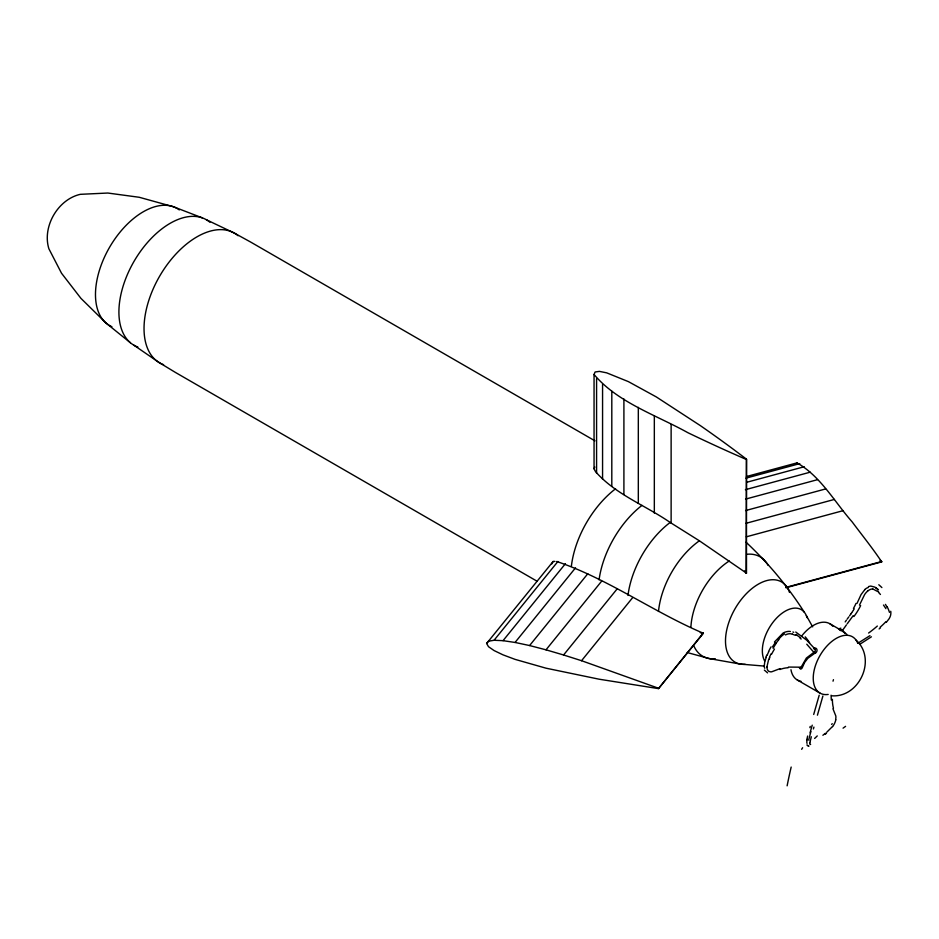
<?xml version="1.0" encoding="UTF-8"?>
<svg xmlns="http://www.w3.org/2000/svg" width="939" height="939" viewBox="0 0 939 939"><rect width="100%" height="100%" fill="white"/><g stroke="black" fill="none" stroke-linecap="round" stroke-linejoin="round"><path stroke-width="1.41" d="M551.839 563.87L553.2 561.381L486.625 643.461L488.503 646.689L494.055 650.551L503.034 654.859L515.053 659.366L546.005 668.181L599.117 679.202L658.497 688.627L703.37 633.262C653.779 612.228 608.003 578.823 556.71 561.475M764.299 665.493L764.757 661.983M766.905 666.983L768.689 659.272M835.651 719.849L835.898 717.49A12.101 6.866 -60.5 0 0 835.78 715.882L832.952 708.757M806.801 739.862L807.634 736.023M810.38 740.648L811.284 736.751M819.207 695.2L813.702 714.462M822.893 696.022L817.423 715.189M809.888 727.631L810.24 726.387M813.409 728.946L813.937 727.091M801.026 667.5L800.814 668.11M788.408 667.077L801.12 667.183L806.378 658.051L815.193 651.361L815.298 649.401L813.749 648.732M766.306 657.1L764.909 661.373A32.243 18.616 -60 0 1 776.729 617.932A32.243 18.616 -60 0 1 807.071 617.651M594.058 468.948L594.058 374.485L595.091 371.985L599.422 371.386L606.676 372.842L628.402 381.633L656.338 396.951L700.248 425.555A1604.88 926.57 0 0 1 733.958 449.734L746.493 459.171L746.493 573.142L699.379 540.794L670.176 522.448C645.739 505.581 615.679 494.466 595.749 471.883C594.704 470.31 593.542 468.737 594.833 467M769.393 657.464L771.001 653.884M767.057 655.281L768.724 651.678M857.025 603.366L861.063 594.598L864.725 589.762M859.478 605.115L864.561 594.669A12.101 7.113 -60.5 0 1 865.758 593.014L867.542 591.112M796.342 464.042L796.988 462.88C820.475 476.073 834.548 501.942 852.119 521.838C861.99 535.101 872.624 548.2 881.709 561.886L785.931 587.767M854.185 608.895L853.457 610.08M853.093 610.655L852.33 611.817M850.781 614.094L849.584 615.773M845.194 621.9L846.391 620.221M774.464 641.959L783.161 632.992A9.202 5.376 -30.7 0 1 790.392 631.501M847.189 619.106L848.786 616.888M853.152 615.667L847.166 623.883M840.792 628.097L839.243 629.388L840.605 630.656M846.368 624.987L842.377 630.55L845.006 633.309M832.529 726.493L826.813 732.162M486.625 643.461L488.503 641.22L494.055 640.269L557.895 561.499M494.055 640.269L503.034 640.668L565.431 563.67M503.034 640.668L515.053 642.452L575.537 567.825M515.053 642.452L529.596 645.551L587.802 573.729M529.596 645.551L546.005 649.823L601.664 581.135M546.005 649.823L563.576 654.988L616.888 589.211M563.576 654.988L581.546 660.704L632.569 597.744M658.497 688.627L703.37 632.874M886.275 622.346L889.01 618.871A13.134 10.2 -83.9 0 0 890.207 616.524A7.606 5.54 -84.2 0 0 890.747 611.266M880.512 627.804L879.115 628.954M825.487 733.242L822.881 735.272M869.937 635.656L857.835 643.274M871.415 636.806L859.807 644.283M746.106 573.353L746.493 459.171M814.888 653.192L807.833 658.298L804.606 662.488L802.387 667.429L801.12 667.183M779.98 668.65L771.729 671.784A12.101 6.972 -59 0 1 770.403 671.819L768.853 671.35A9.73 5.611 -58.9 0 1 766.999 666.925M746.47 476.531L796.988 462.88M745.953 478.151L799.758 463.62M746.716 482.282L804.23 466.742M745.378 489.689L810.228 472.176M745.554 499.114L817.47 479.688M745.578 510.57L825.651 488.937M745.918 523.34L834.407 499.431M746.329 536.815L843.351 510.605M785.92 587.38L881.709 561.499M868.446 586.605L870.723 586.065L875.031 587.168M831.696 695.799C859.467 697.912 877.003 658.932 856.122 640.187M554.949 561.428L553.787 561.405M764.24 666.08L740.343 664.084L709.438 658.603L687.266 652.546M872.765 588.929L877.589 591.488M703.37 633.262L700.271 632.686M807.552 745.437L808.995 746.106M792.399 634.201L795.45 635.327M581.546 660.704L658.497 688.24M202.425 217.907L173.386 206.733L139.265 197.284L107.821 193.035L80.32 194.326C57.842 199.397 42.044 226.768 48.887 248.776L61.516 273.226L80.918 298.344L106.166 323.169L130.368 342.723M792.892 631.982L793.748 632.334M746.106 459.394L729.756 452.164A1604.88 926.57 0 0 1 687.864 432.691C656.584 415.261 617.498 402.455 594.058 374.485M839.126 629.341L838.515 628.848L839.126 629.095M206.369 219.738L234.41 233.13L250.701 242.086L594.939 440.837M795.744 632.029L806.777 640.222L814.958 648.966M839.806 629.482L842.623 631.243M829.806 623.719L840.018 629.611M797.317 680L819.97 693.076M537.19 581.3L175.44 372.443L159.536 362.806L133.913 345.223M839.619 628.461L841.743 630.163M839.795 628.602L846.849 634.412M767.574 672.876L764.346 670.082M806.883 744.944L808.233 745.93M800.157 638.297L801.143 639.048M878.399 589.798L875.512 587.556L877.918 589.457M881.709 561.886L880.078 560.442M842.095 630.515L843.468 631.994M878.564 592.427L880.453 594.481M806.765 644.213L814.688 653.286M746.059 542.214C768.255 563.024 787.844 586.452 804.23 612.122M744.545 570.9L746.493 573.142M806.355 615.62L812.669 626.853M831.308 700.048L831.074 695.189M671.127 424.51L671.127 523.082M654.33 415.954L654.33 513.105M638.32 407.35L638.32 503.339M623.907 398.993L623.907 494.536M611.805 391.223L611.805 486.355M602.568 384.344L602.568 479.254M596.582 378.675L596.582 473.338M828.186 694.437A32.489 18.757 -60 0 1 819.97 655.563A32.489 18.757 -60 0 1 857.753 643.238M801.648 636.043A32.489 18.757 -60 0 1 832.787 626.231M800.99 681.315A32.489 18.757 -60 0 1 790.967 669.73M833.022 681.186A155.24 1.373 -73.8 0 1 833.456 679.66M810.075 732.819A70.12 11.068 -70.4 0 1 812.235 725.166M807.047 743.371A9.202 2.019 -68.2 0 1 807.223 739.333M833.468 708.217A41.246 21.808 -63.4 0 1 832.388 699.32M835.804 719.802A9.73 5.517 -60.6 0 1 832.588 726.575M826.473 733.253A50.835 14.813 -50.8 0 1 825.111 734.321M843.069 728.159A86.858 7.172 -34 0 1 845.581 726.352M801.695 749.334A67.631 8.428 -32.1 0 1 802.622 747.749M832.306 723.734A44.098 0.869 -40.7 0 1 831.578 724.345M817.259 735.918A20.482 2.312 -47.4 0 1 814.629 738.43M810.627 744.427A7.606 1.855 -63.6 0 1 809.782 743.007M809.97 742.761A13.134 2.97 -67.9 0 1 810.263 740.801M808.679 740.108A72.679 14.085 -69.4 0 1 810.92 731.54M787.128 785.826A159.759 18.792 -71.3 0 1 791.178 767.057M864.678 589.598A9.707 5.869 -62.7 0 1 868.152 587.568M856.004 603.425A32.83 18.287 -61.8 0 1 853.457 608.425M851.931 612.381A76.622 48.276 -61.8 0 1 850.757 614.083M860.64 605.608A41.246 26.175 -61.8 0 1 853.88 616.547M867.577 591.218A9.73 5.728 -60.5 0 1 872.742 588.988M877.707 591.147A50.835 28.452 -84.4 0 1 878.693 592.051M878.787 584.751A86.858 28.123 70 0 1 881.885 587.579M883.47 605.045A67.643 19.719 67.5 0 1 885.911 608.66M885.418 604.364A44.098 19.097 76.2 0 1 887.214 607.322M887.085 606.676A20.482 10.916 82.7 0 1 889.468 612.357M885.853 621.712A72.679 57.983 -86.3 0 1 880.172 627.158M877.343 626.043A159.759 132.059 87.1 0 1 868.598 633.039M796.295 634.459A70.12 39.368 -26 0 1 796.671 634.682M772.468 646.901A69.169 64.005 -11.2 0 1 775.403 642.546M768.536 651.596A88.172 84.181 14.6 0 1 771.013 646.889M765.978 657.054A54.192 43.358 -40.5 0 1 766.717 655.211M764.745 668.251A9.707 5.716 -56.5 0 1 764.217 666.385M779.828 669.507A41.246 23.252 -54.8 0 1 788.138 667.758M769.053 659.319A50.835 39.438 -42.5 0 1 769.769 657.523M771.6 654.166A86.869 81.869 -0.7 0 1 774.475 649.049M773.126 648.344A67.643 64.145 8.2 0 1 776.236 643.238M776.107 643.227A44.098 39.743 -17.6 0 1 778.783 639.705M778.419 639.694A20.482 17.184 -27 0 1 784.534 633.848M785.427 634.94A7.606 4.883 -33.5 0 1 790.438 633.766A13.134 7.712 -31.2 0 1 792.434 634.165M796.131 634.776A72.679 41.492 -28.7 0 1 800.591 637.98M805.228 636.842A159.759 87.926 -23.1 0 1 809.629 642.828M813.538 648.309A2.97 2.477 -53.2 0 1 816.93 649.518A2.97 2.477 -53.2 0 1 815.064 653.309M800.897 668.228A1.89 0.939 64.9 0 1 799.465 667.829M802.082 667.805A2.876 1.655 76.2 0 1 799.535 668.11M571.382 566.194A75.261 43.452 -60 0 1 615.55 488.796M599.07 579.879A74.263 42.877 -60 0 1 641.971 505.382M627.991 595.455A71.106 41.058 -60 0 1 670.176 522.448M747.444 554.221A57.396 33.135 -60 0 1 768.137 565.384M715.389 658.826A57.396 33.135 -60 0 1 693.898 646.067M690.893 627.311A57.396 33.135 -60 0 1 729.251 560.982M658.497 611.442A65.566 37.853 -60 0 1 699.379 540.794M745.202 664.307A46.363 26.773 -60 0 1 736.27 606.688A46.363 26.773 -60 0 1 789.488 592.415M111.894 326.702A67.585 39.015 -60 0 1 109.476 247.45A67.585 39.015 -60 0 1 179.314 209.925M137.857 347.043A72.444 41.832 -60 0 1 133.913 261.558A72.444 41.832 -60 0 1 209.913 222.238M163.597 364.696A74.874 43.229 -60 0 1 159.536 276.359A74.874 43.229 -60 0 1 238.072 235.712"/></g></svg>
